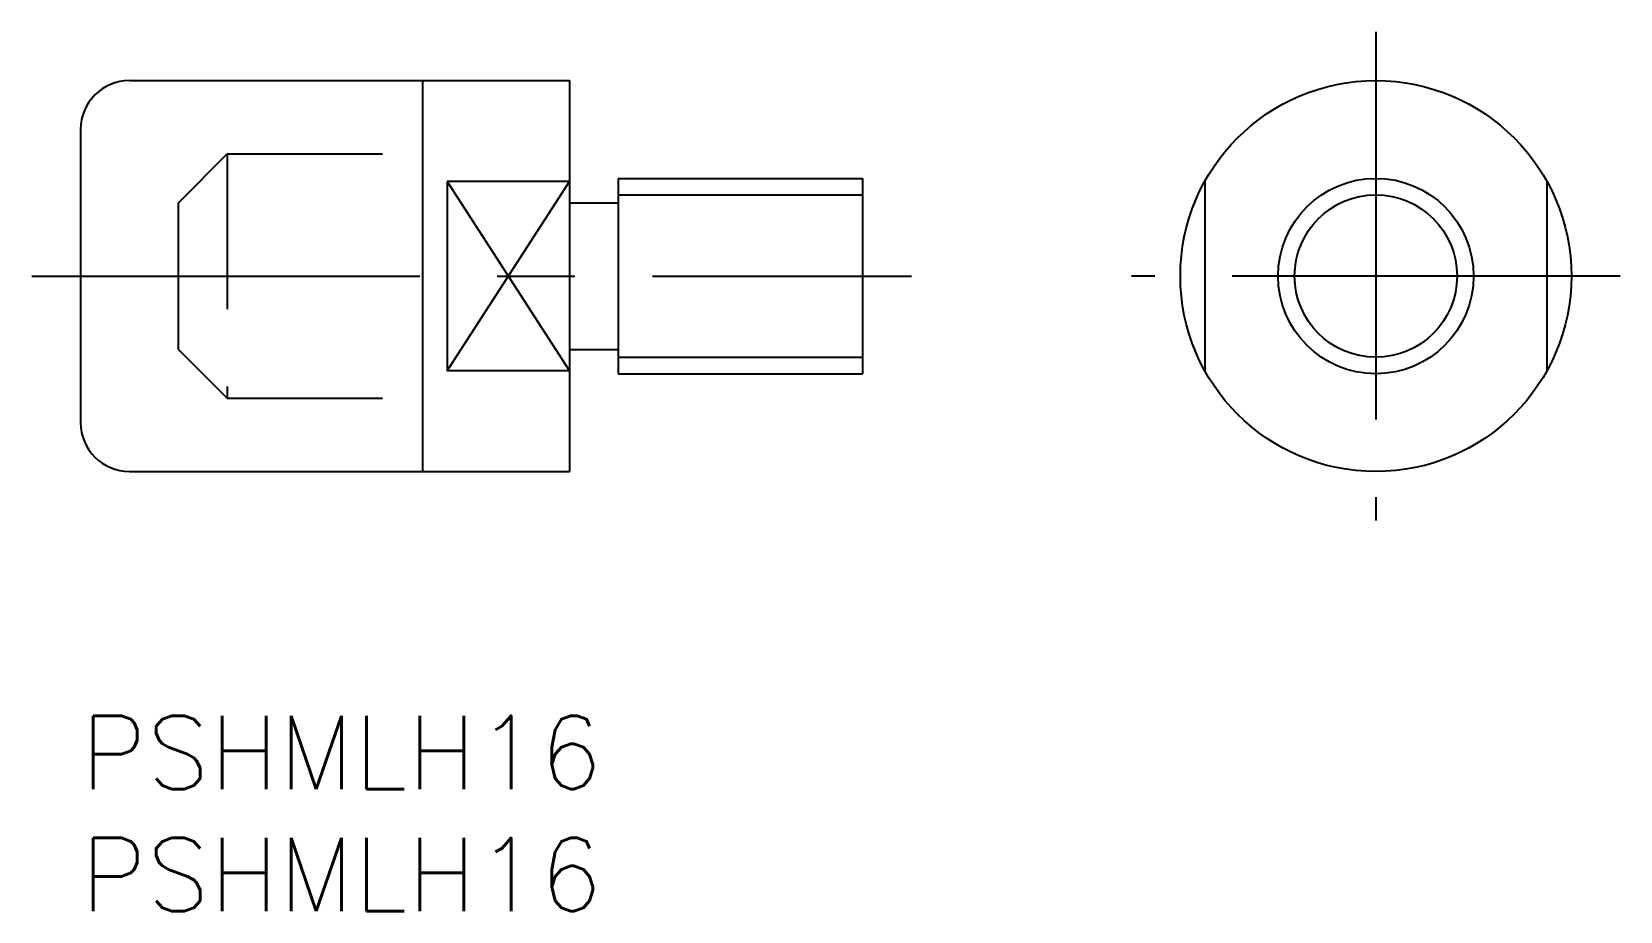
# Model space of a CAD drawing. Extents: x -2 to 63, y -8 to 28.
import ezdxf

# ---------------------------------------------------------------- set-up
doc = ezdxf.new("R2010")
doc.units = 0
doc.header["$LTSCALE"] = 0.5
doc.linetypes.add('CENTER', pattern=[50.8, 31.75, -6.35, 6.35, -6.35])
doc.linetypes.add('DASHED', pattern=[19.05, 12.7, -6.35])
for name, color, linetype in [('MSM_CENTER', 1, 'CENTER'), ('MSM_CONTINUOUS', 7, 'CONTINUOUS'), ('MSM_DASHED', 4, 'DASHED'), ('MSM_NARROW', 5, 'CONTINUOUS'), ('MSM_PART_NUMBER', 7, 'CONTINUOUS')]:
    doc.layers.add(name, color=color, linetype=linetype)
doc.styles.get("Standard").update_dxf_attribs({"font": 'txt.shx', "height": 3, "bigfont": 'bigfont.shx'})

# ---------------------------------------------------------------- blocks, each defined once
blk = doc.blocks.new('*U3')
at = {"layer": 'MSM_PART_NUMBER'}
blk.add_text('PSHMLH16', height=3, dxfattribs=at).set_placement((0, -3))
blk = doc.blocks.new('*U4')
at = {"layer": 'MSM_PART_NUMBER'}
blk.add_text('PSHMLH16', height=3, dxfattribs=at).set_placement((0, -8))

msp = doc.modelspace()

# ---------------------------------------------------------------- linework, layer by layer
at = {"layer": 'MSM_CENTER'}
for p, q in [((53, 28), (53, 8)), ((-2, 18), (34, 18)), ((63, 18), (43, 18))]:
    msp.add_line(p, q, dxfattribs=at)
at = {"layer": 'MSM_CONTINUOUS'}
for p, q in [((2, 26), (20, 26)), ((14, 10), (14, 26)), ((20, 26), (20, 10)), ((0, 24), (0, 12)), ((15, 21.872983), (15, 14.127017)), ((20, 21.872983), (15, 21.872983)), ((22, 22), (32, 22)), ((22, 22), (22, 14)), ((32, 22), (32, 14)), ((46, 21.872983), (46, 14.127017)), ((60, 21.872983), (60, 14.127017)), ((20, 21), (22, 21)), ((20, 15), (22, 15)), ((20, 14.127017), (15, 14.127017)), ((22, 14), (32, 14)), ((2, 10), (20, 10))]:
    msp.add_line(p, q, dxfattribs=at)
for radius in [8, 4]:
    msp.add_circle((53, 18), radius, dxfattribs=at)
for centre, start, end in [((2, 24), 90, 180), ((2, 12), 180, 270)]:
    msp.add_arc(centre, 2, start, end, dxfattribs=at)
at = {"layer": 'MSM_DASHED'}
for p, q in [((4, 21), (6, 23)), ((6, 23), (14, 23)), ((6, 23), (6, 13)), ((4, 15), (4, 21)), ((4, 15), (6, 13)), ((6, 13), (14, 13))]:
    msp.add_line(p, q, dxfattribs=at)
at = {"layer": 'MSM_NARROW'}
for p, q in [((15, 14.127017), (20, 21.872983)), ((15, 21.872983), (20, 14.127017)), ((22, 21.3235), (32, 21.3235)), ((22, 14.6765), (32, 14.6765))]:
    msp.add_line(p, q, dxfattribs=at)
msp.add_circle((53, 18), 3.3235, dxfattribs=at)

# ---------------------------------------------------------------- block references
at = {"layer": 'MSM_CONTINUOUS'}
for name in ['*U3', '*U4']:
    msp.add_blockref(name, (0, 0), dxfattribs=at)

doc.saveas('drawing.dxf')
